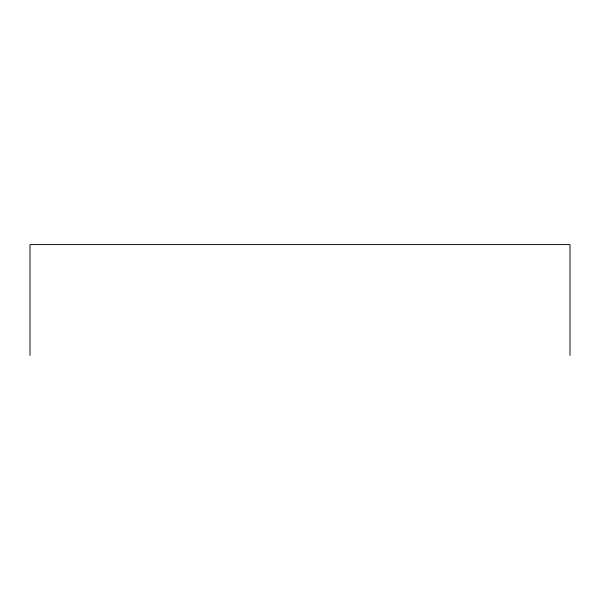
<?xml version="1.0" encoding="UTF-8"?>
<svg xmlns="http://www.w3.org/2000/svg" width="600" height="600" viewBox="0 0 600 600"><rect width="100%" height="100%" fill="white"/><g stroke="black" fill="none" stroke-linecap="round" stroke-linejoin="round"><path stroke-width="0.9" d="M570 355.41L570 244.59L30 244.59L30 355.41"/></g></svg>
